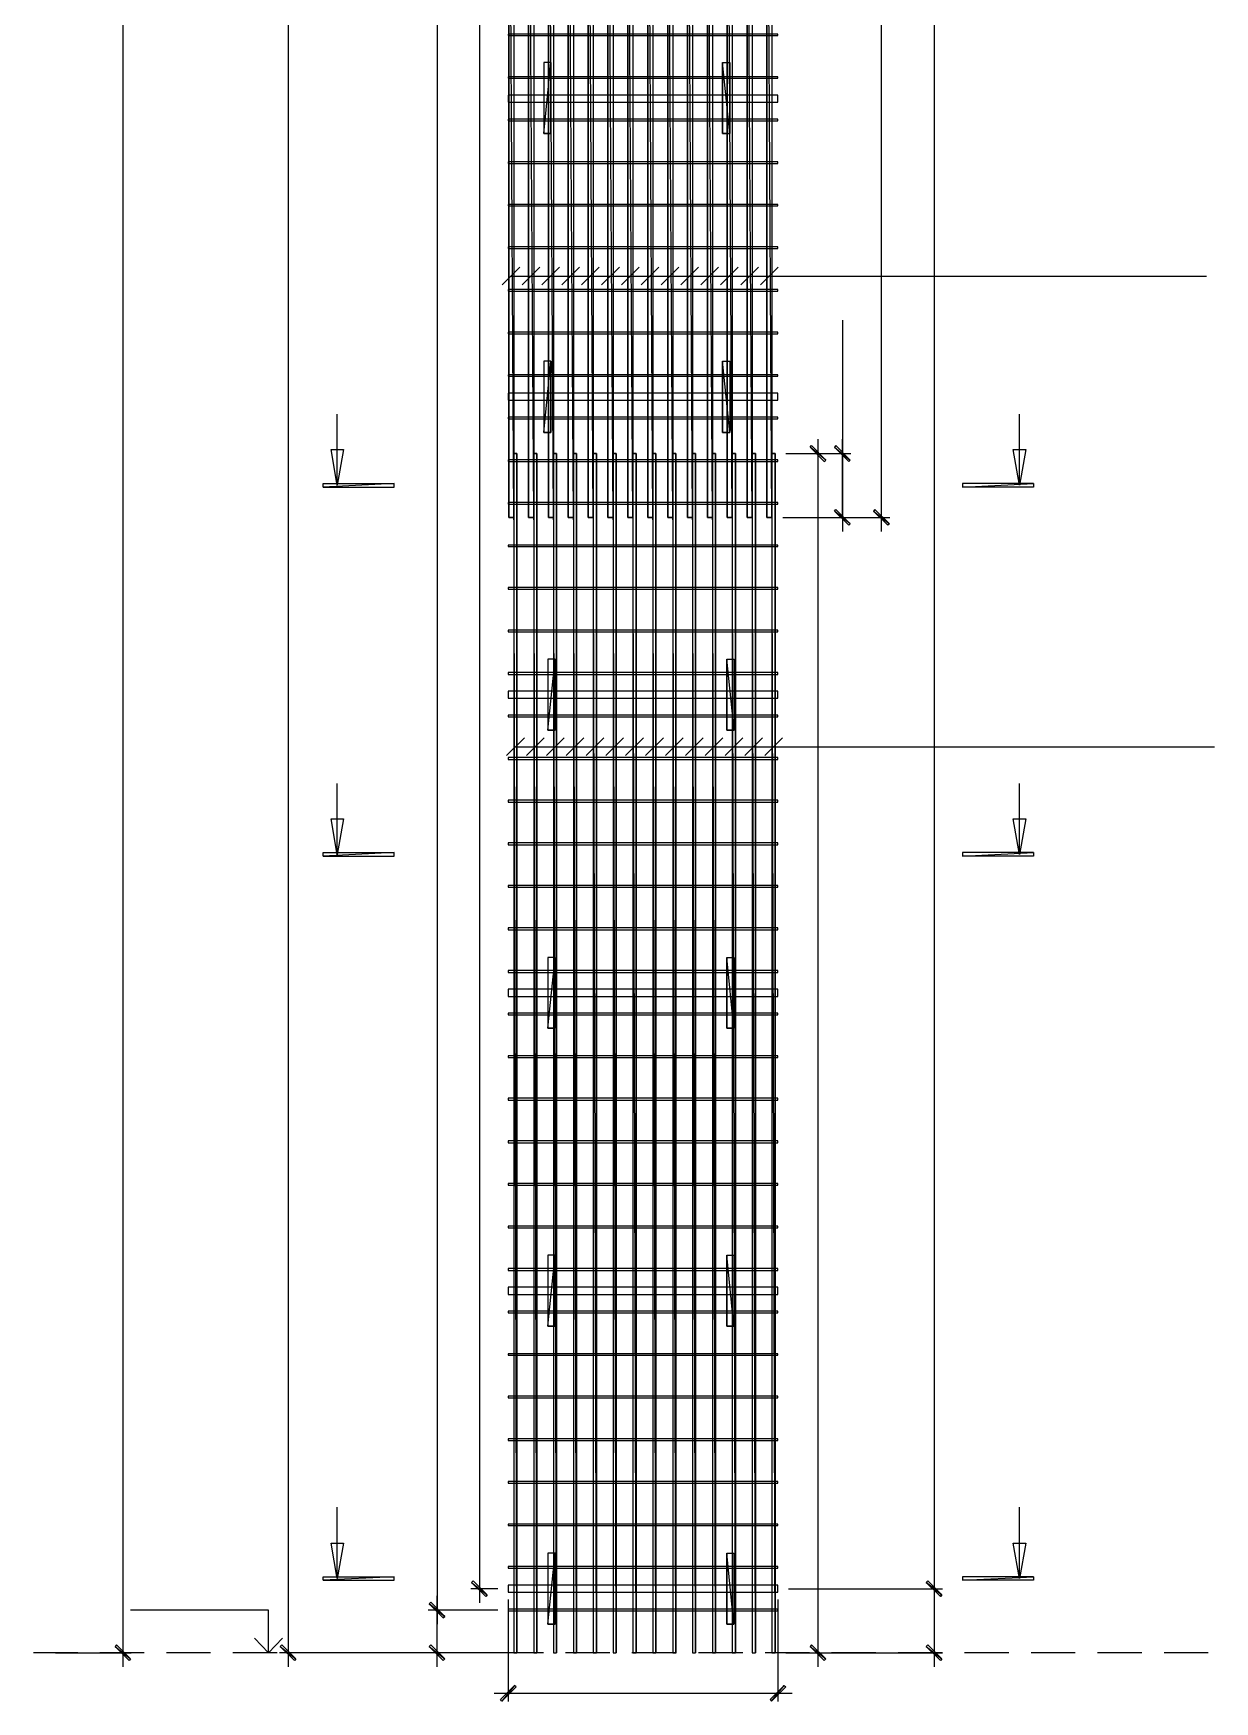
# Model space of a CAD drawing. Extents: x -1 to 315, y 0 to 224.
# Drawn here: x 53.4 to 97.5, y 40.4 to 102.6 of the extents above; entities that cross this region are included whole.
import ezdxf

# ---------------------------------------------------------------- set-up
doc = ezdxf.new("R2010")
doc.units = 0
doc.header["$MEASUREMENT"] = 0
doc.layers.add('UNDERLAY', color=8, linetype='Continuous')

msp = doc.modelspace()

# ---------------------------------------------------------------- linework, layer by layer
at = {"layer": 'UNDERLAY'}
for p, q in [((62.907, 206.563), (62.907, 41.723)), ((68.463, 201.534), (68.463, 43.313)), ((70.042, 200.75), (70.042, 44.108)), ((87, 200.75), (87, 44.108)), ((85.028, 116.073), (85.028, 84.061)), ((71.33, 84.588), (71.139, 115.546)), ((71.139, 115.546), (71.139, 84.588)), ((71.33, 84.588), (71.139, 115.546)), ((71.139, 84.588), (71.139, 115.546)), ((71.33, 115.546), (71.33, 84.588)), ((71.33, 115.546), (71.33, 84.588)), ((72.069, 84.588), (71.878, 115.546)), ((71.878, 115.546), (71.878, 84.588)), ((72.069, 84.588), (71.878, 115.546)), ((71.878, 84.588), (71.878, 115.546)), ((72.069, 115.546), (72.069, 84.588)), ((72.069, 115.546), (72.069, 84.588)), ((72.808, 84.588), (72.618, 115.546)), ((72.618, 115.546), (72.618, 84.588)), ((72.808, 84.588), (72.618, 115.546)), ((72.618, 84.588), (72.618, 115.546)), ((72.808, 115.546), (72.808, 84.588)), ((72.808, 115.546), (72.808, 84.588)), ((73.547, 84.588), (73.357, 115.546)), ((73.357, 115.546), (73.357, 84.588)), ((73.547, 84.588), (73.357, 115.546)), ((73.357, 84.588), (73.357, 115.546)), ((73.547, 115.546), (73.547, 84.588)), ((73.547, 115.546), (73.547, 84.588)), ((74.287, 84.588), (74.096, 115.546)), ((74.096, 115.546), (74.096, 84.588)), ((74.287, 84.588), (74.096, 115.546)), ((74.096, 84.588), (74.096, 115.546)), ((74.287, 115.546), (74.287, 84.588)), ((74.287, 115.546), (74.287, 84.588)), ((75.026, 84.588), (74.836, 115.546)), ((74.836, 115.546), (74.836, 84.588)), ((75.026, 84.588), (74.836, 115.546)), ((74.836, 84.588), (74.836, 115.546)), ((75.026, 115.546), (75.026, 84.588)), ((75.026, 115.546), (75.026, 84.588)), ((75.765, 84.588), (75.575, 115.546)), ((75.575, 115.546), (75.575, 84.588)), ((75.765, 84.588), (75.575, 115.546)), ((75.575, 84.588), (75.575, 115.546)), ((75.765, 115.546), (75.765, 84.588)), ((75.765, 115.546), (75.765, 84.588)), ((76.516, 84.588), (76.325, 115.546)), ((76.325, 115.546), (76.325, 84.588)), ((76.516, 84.588), (76.325, 115.546)), ((76.325, 84.588), (76.325, 115.546)), ((76.516, 115.546), (76.516, 84.588)), ((76.516, 115.546), (76.516, 84.588)), ((77.255, 84.588), (77.065, 115.546)), ((77.065, 115.546), (77.065, 84.588)), ((77.255, 84.588), (77.065, 115.546)), ((77.065, 84.588), (77.065, 115.546)), ((77.255, 115.546), (77.255, 84.588)), ((77.255, 115.546), (77.255, 84.588)), ((77.994, 84.588), (77.804, 115.546)), ((77.804, 115.546), (77.804, 84.588)), ((77.994, 84.588), (77.804, 115.546)), ((77.804, 84.588), (77.804, 115.546)), ((77.994, 115.546), (77.994, 84.588)), ((77.994, 115.546), (77.994, 84.588)), ((78.733, 84.588), (78.543, 115.546)), ((78.543, 115.546), (78.543, 84.588)), ((78.733, 84.588), (78.543, 115.546)), ((78.543, 84.588), (78.543, 115.546)), ((78.733, 115.546), (78.733, 84.588)), ((78.733, 115.546), (78.733, 84.588)), ((79.473, 84.588), (79.282, 115.546)), ((79.282, 115.546), (79.282, 84.588)), ((79.473, 84.588), (79.282, 115.546)), ((79.282, 84.588), (79.282, 115.546)), ((79.473, 115.546), (79.473, 84.588)), ((79.473, 115.546), (79.473, 84.588)), ((80.212, 84.588), (80.022, 115.546)), ((80.022, 115.546), (80.022, 84.588)), ((80.212, 84.588), (80.022, 115.546)), ((80.022, 84.588), (80.022, 115.546)), ((80.212, 115.546), (80.212, 84.588)), ((80.212, 115.546), (80.212, 84.588)), ((80.951, 84.588), (80.761, 115.546)), ((80.761, 115.546), (80.761, 84.588)), ((80.951, 84.588), (80.761, 115.546)), ((80.761, 84.588), (80.761, 115.546)), ((80.951, 115.546), (80.951, 84.588)), ((80.951, 115.546), (80.951, 84.588)), ((56.746, 104.166), (56.746, 41.723)), ((71.117, 102.61), (71.117, 102.554)), ((81.175, 102.61), (71.117, 102.61)), ((71.117, 102.554), (81.175, 102.554)), ((81.175, 102.554), (81.175, 102.61)), ((72.707, 101.546), (72.45, 101.546)), ((72.45, 98.902), (72.707, 101.546)), ((72.45, 98.902), (72.707, 101.546)), ((72.707, 101.546), (72.45, 101.546)), ((72.45, 101.546), (72.45, 98.902)), ((72.707, 101.546), (72.45, 101.546)), ((72.45, 101.546), (72.45, 98.902)), ((72.707, 101.546), (72.707, 98.902)), ((72.707, 98.902), (72.707, 101.546)), ((79.114, 101.546), (79.383, 101.546)), ((79.383, 98.902), (79.114, 101.546)), ((79.114, 101.546), (79.114, 98.902)), ((79.383, 98.902), (79.114, 101.546)), ((79.114, 101.546), (79.383, 101.546)), ((79.114, 98.902), (79.114, 101.546)), ((79.114, 101.546), (79.383, 101.546)), ((79.383, 101.546), (79.383, 98.902)), ((79.383, 101.546), (79.383, 98.902)), ((71.117, 101.019), (71.117, 100.963)), ((81.175, 101.019), (71.117, 101.019)), ((71.117, 100.963), (81.175, 100.963)), ((81.175, 100.963), (81.175, 101.019)), ((81.175, 100.336), (71.117, 100.336)), ((71.117, 100.336), (71.117, 100.067)), ((81.175, 100.067), (81.175, 100.336)), ((71.117, 100.067), (81.175, 100.067)), ((71.117, 99.44), (71.117, 99.373)), ((81.175, 99.44), (71.117, 99.44)), ((71.117, 99.373), (81.175, 99.373)), ((81.175, 99.373), (81.175, 99.44)), ((72.707, 98.902), (72.45, 98.902)), ((72.45, 98.902), (72.707, 98.902)), ((79.114, 98.902), (79.383, 98.902)), ((79.383, 98.902), (79.114, 98.902)), ((71.117, 97.849), (71.117, 97.782)), ((81.175, 97.849), (71.117, 97.849)), ((71.117, 97.782), (81.175, 97.782)), ((81.175, 97.782), (81.175, 97.849)), ((71.117, 96.259), (71.117, 96.203)), ((81.175, 96.259), (71.117, 96.259)), ((71.117, 96.203), (81.175, 96.203)), ((81.175, 96.203), (81.175, 96.259)), ((71.117, 94.68), (71.117, 94.612)), ((81.175, 94.68), (71.117, 94.68)), ((71.117, 94.612), (81.175, 94.612)), ((81.175, 94.612), (81.175, 94.68)), ((71.554, 93.918), (70.893, 93.257)), ((71.218, 93.582), (82.732, 93.582)), ((72.293, 93.918), (71.632, 93.257)), ((71.968, 93.582), (82.407, 93.582)), ((73.032, 93.918), (72.371, 93.257)), ((72.707, 93.582), (82.407, 93.582)), ((73.771, 93.918), (73.111, 93.257)), ((73.447, 93.582), (82.407, 93.582)), ((74.511, 93.918), (73.85, 93.257)), ((74.186, 93.582), (82.407, 93.582)), ((75.261, 93.918), (74.6, 93.257)), ((74.925, 93.582), (82.407, 93.582)), ((76, 93.918), (75.34, 93.257)), ((75.664, 93.582), (82.407, 93.582)), ((76.74, 93.918), (76.079, 93.257)), ((76.404, 93.582), (82.407, 93.582)), ((77.479, 93.918), (76.818, 93.257)), ((77.154, 93.582), (82.407, 93.582)), ((78.218, 93.918), (77.557, 93.257)), ((77.893, 93.582), (97.159, 93.582)), ((78.958, 93.918), (78.297, 93.257)), ((78.633, 93.582), (82.407, 93.582)), ((79.697, 93.918), (79.036, 93.257)), ((79.372, 93.582), (82.407, 93.582)), ((80.447, 93.918), (79.786, 93.257)), ((80.111, 93.582), (82.407, 93.582)), ((81.187, 93.918), (80.525, 93.257)), ((80.85, 93.582), (82.407, 93.582)), ((71.117, 93.089), (71.117, 93.022)), ((81.175, 93.089), (71.117, 93.089)), ((71.117, 93.022), (81.175, 93.022)), ((81.175, 93.022), (81.175, 93.089)), ((71.117, 91.499), (71.117, 91.431)), ((81.175, 91.499), (71.117, 91.499)), ((81.175, 91.431), (81.175, 91.499)), ((83.583, 91.946), (83.583, 86.973)), ((71.117, 91.431), (81.175, 91.431)), ((72.707, 90.412), (72.45, 90.412)), ((72.45, 87.757), (72.707, 90.412)), ((72.45, 87.757), (72.707, 90.412)), ((72.707, 90.412), (72.45, 90.412)), ((72.45, 90.412), (72.45, 87.757)), ((72.707, 90.412), (72.45, 90.412)), ((72.45, 90.412), (72.45, 87.757)), ((72.707, 90.412), (72.707, 87.757)), ((72.707, 87.757), (72.707, 90.412)), ((79.114, 90.412), (79.383, 90.412)), ((79.383, 87.757), (79.114, 90.412)), ((79.114, 90.412), (79.114, 87.757)), ((79.383, 87.757), (79.114, 90.412)), ((79.114, 90.412), (79.383, 90.412)), ((79.114, 87.757), (79.114, 90.412)), ((79.114, 90.412), (79.383, 90.412)), ((79.383, 90.412), (79.383, 87.757)), ((79.383, 90.412), (79.383, 87.757)), ((71.117, 89.908), (71.117, 89.852)), ((81.175, 89.908), (71.117, 89.908)), ((71.117, 89.852), (81.175, 89.852)), ((81.175, 89.852), (81.175, 89.908)), ((81.175, 89.214), (71.117, 89.214)), ((71.117, 89.214), (71.117, 88.956)), ((81.175, 88.956), (81.175, 89.214)), ((64.744, 85.786), (64.744, 88.441)), ((71.117, 88.956), (81.175, 88.956)), ((90.181, 85.786), (90.181, 88.441)), ((71.117, 88.329), (71.117, 88.261)), ((81.175, 88.329), (71.117, 88.329)), ((71.117, 88.261), (81.175, 88.261)), ((72.707, 87.757), (72.45, 87.757)), ((72.45, 87.757), (72.707, 87.757)), ((79.114, 87.757), (79.383, 87.757)), ((79.383, 87.757), (79.114, 87.757)), ((81.175, 88.261), (81.175, 88.329)), ((64.509, 87.119), (64.979, 87.119)), ((64.744, 85.786), (64.509, 87.119)), ((64.979, 87.119), (64.744, 85.786)), ((82.374, 87.209), (82.43, 87.265)), ((82.956, 86.727), (82.374, 87.209)), ((82.374, 87.209), (82.9, 86.671)), ((82.956, 86.727), (82.374, 87.209)), ((82.43, 87.265), (82.956, 86.727)), ((82.665, 87.5), (82.665, 41.723)), ((83.337, 87.265), (83.281, 87.209)), ((83.281, 87.209), (83.875, 86.727)), ((83.281, 87.209), (83.875, 86.727)), ((83.819, 86.671), (83.281, 87.209)), ((83.875, 86.727), (83.337, 87.265)), ((83.583, 86.973), (83.583, 87.5)), ((89.945, 87.119), (90.416, 87.119)), ((90.181, 85.786), (89.945, 87.119)), ((90.416, 87.119), (90.181, 85.786)), ((71.117, 86.738), (71.117, 86.671)), ((81.175, 86.738), (71.117, 86.738)), ((71.117, 86.671), (81.175, 86.671)), ((71.33, 86.973), (71.442, 86.973)), ((71.442, 42.249), (71.33, 86.973)), ((71.33, 86.973), (71.33, 42.249)), ((71.442, 42.249), (71.33, 86.973)), ((71.33, 86.973), (71.442, 86.973)), ((71.442, 86.973), (71.33, 86.973)), ((71.33, 86.973), (71.33, 42.249)), ((71.442, 86.973), (71.442, 42.249)), ((71.442, 42.249), (71.442, 86.973)), ((72.069, 86.973), (72.181, 86.973)), ((72.181, 42.249), (72.069, 86.973)), ((72.069, 86.973), (72.069, 42.249)), ((72.181, 42.249), (72.069, 86.973)), ((72.069, 86.973), (72.181, 86.973)), ((72.181, 86.973), (72.069, 86.973)), ((72.069, 86.973), (72.069, 42.249)), ((72.181, 86.973), (72.181, 42.249)), ((72.181, 42.249), (72.181, 86.973)), ((72.808, 86.973), (72.92, 86.973)), ((72.92, 42.249), (72.808, 86.973)), ((72.808, 86.973), (72.808, 42.249)), ((72.92, 42.249), (72.808, 86.973)), ((72.808, 86.973), (72.92, 86.973)), ((72.92, 86.973), (72.808, 86.973)), ((72.808, 86.973), (72.808, 42.249)), ((72.92, 86.973), (72.92, 42.249)), ((72.92, 42.249), (72.92, 86.973)), ((73.547, 86.973), (73.66, 86.973)), ((73.66, 42.249), (73.547, 86.973)), ((73.547, 86.973), (73.547, 42.249)), ((73.66, 42.249), (73.547, 86.973)), ((73.547, 86.973), (73.66, 86.973)), ((73.66, 86.973), (73.547, 86.973)), ((73.547, 86.973), (73.547, 42.249)), ((73.66, 86.973), (73.66, 42.249)), ((73.66, 42.249), (73.66, 86.973)), ((74.287, 86.973), (74.41, 86.973)), ((74.41, 42.249), (74.287, 86.973)), ((74.287, 86.973), (74.287, 42.249)), ((74.41, 42.249), (74.287, 86.973)), ((74.287, 86.973), (74.41, 86.973)), ((74.41, 86.973), (74.287, 86.973)), ((74.287, 86.973), (74.287, 42.249)), ((74.41, 86.973), (74.41, 42.249)), ((74.41, 42.249), (74.41, 86.973)), ((75.026, 86.973), (75.149, 86.973)), ((75.149, 42.249), (75.026, 86.973)), ((75.026, 86.973), (75.026, 42.249)), ((75.149, 42.249), (75.026, 86.973)), ((75.026, 86.973), (75.149, 86.973)), ((75.149, 86.973), (75.026, 86.973)), ((75.026, 86.973), (75.026, 42.249)), ((75.149, 86.973), (75.149, 42.249)), ((75.149, 42.249), (75.149, 86.973)), ((75.765, 86.973), (75.888, 86.973)), ((75.888, 42.249), (75.765, 86.973)), ((75.765, 86.973), (75.765, 42.249)), ((75.888, 42.249), (75.765, 86.973)), ((75.765, 86.973), (75.888, 86.973)), ((75.888, 86.973), (75.765, 86.973)), ((75.765, 86.973), (75.765, 42.249)), ((75.888, 86.973), (75.888, 42.249)), ((75.888, 42.249), (75.888, 86.973)), ((76.516, 86.973), (76.628, 86.973)), ((76.628, 42.249), (76.516, 86.973)), ((76.516, 86.973), (76.516, 42.249)), ((76.628, 42.249), (76.516, 86.973)), ((76.516, 86.973), (76.628, 86.973)), ((76.628, 86.973), (76.516, 86.973)), ((76.516, 86.973), (76.516, 42.249)), ((76.628, 86.973), (76.628, 42.249)), ((76.628, 42.249), (76.628, 86.973)), ((77.255, 86.973), (77.367, 86.973)), ((77.367, 42.249), (77.255, 86.973)), ((77.255, 86.973), (77.255, 42.249)), ((77.367, 42.249), (77.255, 86.973)), ((77.255, 86.973), (77.367, 86.973)), ((77.367, 86.973), (77.255, 86.973)), ((77.255, 86.973), (77.255, 42.249)), ((77.367, 86.973), (77.367, 42.249)), ((77.367, 42.249), (77.367, 86.973)), ((77.994, 86.973), (78.106, 86.973)), ((78.106, 42.249), (77.994, 86.973)), ((77.994, 86.973), (77.994, 42.249)), ((78.106, 42.249), (77.994, 86.973)), ((77.994, 86.973), (78.106, 86.973)), ((78.106, 86.973), (77.994, 86.973)), ((77.994, 86.973), (77.994, 42.249)), ((78.106, 86.973), (78.106, 42.249)), ((78.106, 42.249), (78.106, 86.973)), ((78.733, 86.973), (78.845, 86.973)), ((78.845, 42.249), (78.733, 86.973)), ((78.733, 86.973), (78.733, 42.249)), ((78.845, 42.249), (78.733, 86.973)), ((78.733, 86.973), (78.845, 86.973)), ((78.845, 86.973), (78.733, 86.973)), ((78.733, 86.973), (78.733, 42.249)), ((78.845, 86.973), (78.845, 42.249)), ((78.845, 42.249), (78.845, 86.973)), ((79.473, 86.973), (79.596, 86.973)), ((79.596, 42.249), (79.473, 86.973)), ((79.473, 86.973), (79.473, 42.249)), ((79.596, 42.249), (79.473, 86.973)), ((79.473, 86.973), (79.596, 86.973)), ((79.596, 86.973), (79.473, 86.973)), ((79.473, 86.973), (79.473, 42.249)), ((79.596, 86.973), (79.596, 42.249)), ((79.596, 42.249), (79.596, 86.973)), ((80.212, 86.973), (80.335, 86.973)), ((80.335, 42.249), (80.212, 86.973)), ((80.212, 86.973), (80.212, 42.249)), ((80.335, 42.249), (80.212, 86.973)), ((80.212, 86.973), (80.335, 86.973)), ((80.335, 86.973), (80.212, 86.973)), ((80.212, 86.973), (80.212, 42.249)), ((80.335, 86.973), (80.335, 42.249)), ((80.335, 42.249), (80.335, 86.973)), ((80.951, 86.973), (81.075, 86.973)), ((81.075, 42.249), (80.951, 86.973)), ((80.951, 86.973), (80.951, 42.249)), ((81.075, 42.249), (80.951, 86.973)), ((80.951, 86.973), (81.075, 86.973)), ((81.075, 86.973), (80.951, 86.973)), ((80.951, 86.973), (80.951, 42.249)), ((81.075, 86.973), (81.075, 42.249)), ((81.075, 42.249), (81.075, 86.973)), ((81.175, 86.671), (81.175, 86.738)), ((81.467, 86.973), (82.979, 86.973)), ((81.467, 86.973), (83.897, 86.973)), ((82.9, 86.671), (82.956, 86.727)), ((83.583, 86.973), (83.583, 84.588)), ((83.583, 84.588), (83.583, 86.973)), ((83.875, 86.727), (83.819, 86.671)), ((66.861, 85.853), (64.218, 85.719)), ((66.861, 85.853), (64.218, 85.719)), ((64.218, 85.719), (64.218, 85.853)), ((64.218, 85.853), (66.861, 85.853)), ((64.218, 85.719), (66.861, 85.719)), ((66.861, 85.719), (66.861, 85.853)), ((88.064, 85.853), (88.064, 85.719)), ((88.064, 85.719), (90.707, 85.853)), ((90.707, 85.853), (88.064, 85.853)), ((88.064, 85.719), (90.707, 85.853)), ((90.707, 85.719), (88.064, 85.719)), ((90.707, 85.853), (90.707, 85.719)), ((71.117, 85.148), (71.117, 85.08)), ((81.175, 85.148), (71.117, 85.148)), ((71.117, 85.08), (81.175, 85.08)), ((81.175, 85.08), (81.175, 85.148)), ((83.281, 84.823), (83.337, 84.879)), ((83.875, 84.352), (83.281, 84.823)), ((83.281, 84.823), (83.819, 84.297)), ((83.875, 84.352), (83.281, 84.823)), ((83.337, 84.879), (83.875, 84.352)), ((84.793, 84.879), (84.737, 84.823)), ((84.737, 84.823), (85.331, 84.352)), ((84.737, 84.823), (85.331, 84.352)), ((85.275, 84.297), (84.737, 84.823)), ((85.331, 84.352), (84.793, 84.879)), ((71.139, 84.588), (71.33, 84.588)), ((71.33, 84.588), (71.139, 84.588)), ((71.878, 84.588), (72.069, 84.588)), ((72.069, 84.588), (71.878, 84.588)), ((72.618, 84.588), (72.808, 84.588)), ((72.808, 84.588), (72.618, 84.588)), ((73.357, 84.588), (73.547, 84.588)), ((73.547, 84.588), (73.357, 84.588)), ((74.096, 84.588), (74.287, 84.588)), ((74.287, 84.588), (74.096, 84.588)), ((74.836, 84.588), (75.026, 84.588)), ((75.026, 84.588), (74.836, 84.588)), ((75.575, 84.588), (75.765, 84.588)), ((75.765, 84.588), (75.575, 84.588)), ((76.325, 84.588), (76.516, 84.588)), ((76.516, 84.588), (76.325, 84.588)), ((77.065, 84.588), (77.255, 84.588)), ((77.255, 84.588), (77.065, 84.588)), ((77.804, 84.588), (77.994, 84.588)), ((77.994, 84.588), (77.804, 84.588)), ((78.543, 84.588), (78.733, 84.588)), ((78.733, 84.588), (78.543, 84.588)), ((79.282, 84.588), (79.473, 84.588)), ((79.473, 84.588), (79.282, 84.588)), ((80.022, 84.588), (80.212, 84.588)), ((80.212, 84.588), (80.022, 84.588)), ((80.761, 84.588), (80.951, 84.588)), ((80.951, 84.588), (80.761, 84.588)), ((81.354, 84.588), (85.353, 84.588)), ((81.354, 84.588), (83.897, 84.588)), ((83.583, 84.588), (83.583, 84.061)), ((83.819, 84.297), (83.875, 84.352)), ((85.331, 84.352), (85.275, 84.297)), ((71.117, 83.557), (71.117, 83.501)), ((81.175, 83.557), (71.117, 83.557)), ((71.117, 83.501), (81.175, 83.501)), ((81.175, 83.501), (81.175, 83.557)), ((71.117, 81.978), (71.117, 81.91)), ((81.175, 81.978), (71.117, 81.978)), ((71.117, 81.91), (81.175, 81.91)), ((81.175, 81.91), (81.175, 81.978)), ((71.117, 80.387), (71.117, 80.32)), ((81.175, 80.387), (71.117, 80.387)), ((71.117, 80.32), (81.175, 80.32)), ((81.175, 80.32), (81.175, 80.387)), ((72.864, 79.301), (72.596, 79.301)), ((72.596, 76.646), (72.864, 79.301)), ((72.596, 76.646), (72.864, 79.301)), ((72.864, 79.301), (72.596, 79.301)), ((72.596, 79.301), (72.596, 76.646)), ((72.864, 79.301), (72.596, 79.301)), ((72.596, 79.301), (72.596, 76.646)), ((72.864, 79.301), (72.864, 76.646)), ((72.864, 76.646), (72.864, 79.301)), ((79.271, 79.301), (79.54, 79.301)), ((79.54, 76.646), (79.271, 79.301)), ((79.271, 79.301), (79.271, 76.646)), ((79.54, 76.646), (79.271, 79.301)), ((79.271, 79.301), (79.54, 79.301)), ((79.271, 76.646), (79.271, 79.301)), ((79.271, 79.301), (79.54, 79.301)), ((79.54, 79.301), (79.54, 76.646)), ((79.54, 79.301), (79.54, 76.646)), ((71.117, 78.797), (71.117, 78.73)), ((81.175, 78.797), (71.117, 78.797)), ((71.117, 78.73), (81.175, 78.73)), ((81.175, 78.73), (81.175, 78.797)), ((81.175, 78.103), (71.117, 78.103)), ((71.117, 78.103), (71.117, 77.845)), ((71.117, 77.845), (81.175, 77.845)), ((81.175, 77.845), (81.175, 78.103)), ((71.117, 77.206), (71.117, 77.15)), ((81.175, 77.206), (71.117, 77.206)), ((71.117, 77.15), (81.175, 77.15)), ((81.175, 77.15), (81.175, 77.206)), ((72.864, 76.646), (72.596, 76.646)), ((72.596, 76.646), (72.864, 76.646)), ((79.271, 76.646), (79.54, 76.646)), ((79.54, 76.646), (79.271, 76.646)), ((71.722, 76.367), (71.05, 75.705)), ((71.386, 76.03), (82.743, 76.03)), ((72.461, 76.367), (71.8, 75.705)), ((72.125, 76.03), (82.575, 76.03)), ((73.2, 76.367), (72.54, 75.705)), ((72.864, 76.03), (82.575, 76.03)), ((73.94, 76.367), (73.279, 75.705)), ((73.604, 76.03), (82.575, 76.03)), ((74.679, 76.367), (74.018, 75.705)), ((74.354, 76.03), (82.575, 76.03)), ((75.418, 76.367), (74.757, 75.705)), ((75.093, 76.03), (82.575, 76.03)), ((76.157, 76.367), (75.497, 75.705)), ((75.833, 76.03), (82.575, 76.03)), ((76.908, 76.367), (76.236, 75.705)), ((76.572, 76.03), (82.575, 76.03)), ((77.647, 76.367), (76.986, 75.705)), ((77.311, 76.03), (82.575, 76.03)), ((78.386, 76.367), (77.725, 75.705)), ((78.05, 76.03), (97.461, 76.03)), ((79.125, 76.367), (78.465, 75.705)), ((78.79, 76.03), (82.575, 76.03)), ((79.865, 76.367), (79.204, 75.705)), ((79.54, 76.03), (82.575, 76.03)), ((80.604, 76.367), (79.943, 75.705)), ((80.279, 76.03), (82.575, 76.03)), ((81.343, 76.367), (80.682, 75.705)), ((81.019, 76.03), (82.575, 76.03)), ((71.117, 75.627), (71.117, 75.56)), ((81.175, 75.627), (71.117, 75.627)), ((71.117, 75.56), (81.175, 75.56)), ((81.175, 75.56), (81.175, 75.627)), ((64.744, 72.021), (64.744, 74.664)), ((90.181, 72.021), (90.181, 74.664)), ((71.117, 74.036), (71.117, 73.969)), ((81.175, 74.036), (71.117, 74.036)), ((81.175, 73.969), (81.175, 74.036)), ((71.117, 73.969), (81.175, 73.969)), ((64.509, 73.342), (64.979, 73.342)), ((64.744, 72.021), (64.509, 73.342)), ((64.979, 73.342), (64.744, 72.021)), ((89.945, 73.342), (90.416, 73.342)), ((90.181, 72.021), (89.945, 73.342)), ((90.416, 73.342), (90.181, 72.021)), ((71.117, 72.446), (71.117, 72.379)), ((81.175, 72.446), (71.117, 72.446)), ((71.117, 72.379), (81.175, 72.379)), ((81.175, 72.379), (81.175, 72.446)), ((66.861, 72.088), (64.218, 71.953)), ((66.861, 72.088), (64.218, 71.953)), ((64.218, 71.953), (64.218, 72.088)), ((64.218, 72.088), (66.861, 72.088)), ((64.218, 71.953), (66.861, 71.953)), ((66.861, 71.953), (66.861, 72.088)), ((88.064, 72.088), (88.064, 71.953)), ((88.064, 71.953), (90.707, 72.088)), ((90.707, 72.088), (88.064, 72.088)), ((88.064, 71.953), (90.707, 72.088)), ((90.707, 71.953), (88.064, 71.953)), ((90.707, 72.088), (90.707, 71.953)), ((71.117, 70.856), (71.117, 70.8)), ((81.175, 70.856), (71.117, 70.856)), ((71.117, 70.8), (81.175, 70.8)), ((81.175, 70.8), (81.175, 70.856)), ((71.117, 69.276), (71.117, 69.209)), ((81.175, 69.276), (71.117, 69.276)), ((71.117, 69.209), (81.175, 69.209)), ((81.175, 69.209), (81.175, 69.276)), ((72.864, 68.179), (72.596, 68.179)), ((72.596, 65.536), (72.864, 68.179)), ((72.596, 65.536), (72.864, 68.179)), ((72.864, 68.179), (72.596, 68.179)), ((72.596, 68.179), (72.596, 65.536)), ((72.864, 68.179), (72.596, 68.179)), ((72.596, 68.179), (72.596, 65.536)), ((72.864, 68.179), (72.864, 65.536)), ((72.864, 65.536), (72.864, 68.179)), ((79.271, 68.179), (79.529, 68.179)), ((79.529, 65.536), (79.271, 68.179)), ((79.271, 68.179), (79.271, 65.536)), ((79.529, 65.536), (79.271, 68.179)), ((79.271, 68.179), (79.529, 68.179)), ((79.271, 65.536), (79.271, 68.179)), ((79.271, 68.179), (79.529, 68.179)), ((79.529, 68.179), (79.529, 65.536)), ((79.529, 68.179), (79.529, 65.536)), ((71.117, 67.686), (71.117, 67.619)), ((81.175, 67.686), (71.117, 67.686)), ((71.117, 67.619), (81.175, 67.619)), ((81.175, 67.619), (81.175, 67.686)), ((81.175, 66.991), (71.117, 66.991)), ((71.117, 66.991), (71.117, 66.723)), ((71.117, 66.723), (81.175, 66.723)), ((81.175, 66.723), (81.175, 66.991)), ((71.117, 66.095), (71.117, 66.039)), ((81.175, 66.095), (71.117, 66.095)), ((71.117, 66.039), (81.175, 66.039)), ((81.175, 66.039), (81.175, 66.095)), ((72.864, 65.536), (72.596, 65.536)), ((72.596, 65.536), (72.864, 65.536)), ((79.271, 65.536), (79.529, 65.536)), ((79.529, 65.536), (79.271, 65.536)), ((71.117, 64.505), (71.117, 64.449)), ((81.175, 64.505), (71.117, 64.505)), ((71.117, 64.449), (81.175, 64.449)), ((81.175, 64.449), (81.175, 64.505)), ((71.117, 62.926), (71.117, 62.858)), ((81.175, 62.926), (71.117, 62.926)), ((71.117, 62.858), (81.175, 62.858)), ((81.175, 62.858), (81.175, 62.926)), ((71.117, 61.335), (71.117, 61.268)), ((81.175, 61.335), (71.117, 61.335)), ((71.117, 61.268), (81.175, 61.268)), ((81.175, 61.268), (81.175, 61.335)), ((71.117, 59.744), (71.117, 59.689)), ((81.175, 59.744), (71.117, 59.744)), ((81.175, 59.689), (81.175, 59.744)), ((71.117, 59.689), (81.175, 59.689)), ((71.117, 58.154), (71.117, 58.098)), ((81.175, 58.154), (71.117, 58.154)), ((71.117, 58.098), (81.175, 58.098)), ((81.175, 58.098), (81.175, 58.154)), ((72.864, 57.067), (72.596, 57.067)), ((72.596, 54.424), (72.864, 57.067)), ((72.596, 54.424), (72.864, 57.067)), ((72.864, 57.067), (72.596, 57.067)), ((72.596, 57.067), (72.596, 54.424)), ((72.864, 57.067), (72.596, 57.067)), ((72.596, 57.067), (72.596, 54.424)), ((72.864, 57.067), (72.864, 54.424)), ((72.864, 54.424), (72.864, 57.067)), ((79.271, 57.067), (79.529, 57.067)), ((79.529, 54.424), (79.271, 57.067)), ((79.271, 57.067), (79.271, 54.424)), ((79.529, 54.424), (79.271, 57.067)), ((79.271, 57.067), (79.529, 57.067)), ((79.271, 54.424), (79.271, 57.067)), ((79.271, 57.067), (79.529, 57.067)), ((79.529, 57.067), (79.529, 54.424)), ((79.529, 57.067), (79.529, 54.424)), ((71.117, 56.575), (71.117, 56.507)), ((81.175, 56.575), (71.117, 56.575)), ((71.117, 56.507), (81.175, 56.507)), ((81.175, 56.507), (81.175, 56.575)), ((81.175, 55.88), (71.117, 55.88)), ((71.117, 55.88), (71.117, 55.612)), ((71.117, 55.612), (81.175, 55.612)), ((81.175, 55.612), (81.175, 55.88)), ((71.117, 54.984), (71.117, 54.917)), ((81.175, 54.984), (71.117, 54.984)), ((71.117, 54.917), (81.175, 54.917)), ((81.175, 54.917), (81.175, 54.984)), ((72.864, 54.424), (72.596, 54.424)), ((72.596, 54.424), (72.864, 54.424)), ((79.271, 54.424), (79.529, 54.424)), ((79.529, 54.424), (79.271, 54.424)), ((71.117, 53.394), (71.117, 53.338)), ((81.175, 53.394), (71.117, 53.394)), ((71.117, 53.338), (81.175, 53.338)), ((81.175, 53.338), (81.175, 53.394)), ((71.117, 51.815), (71.117, 51.747)), ((81.175, 51.815), (71.117, 51.815)), ((71.117, 51.747), (81.175, 51.747)), ((81.175, 51.747), (81.175, 51.815)), ((71.117, 50.224), (71.117, 50.157)), ((81.175, 50.224), (71.117, 50.224)), ((71.117, 50.157), (81.175, 50.157)), ((81.175, 50.157), (81.175, 50.224)), ((71.117, 48.633), (71.117, 48.566)), ((81.175, 48.633), (71.117, 48.633)), ((71.117, 48.566), (81.175, 48.566)), ((81.175, 48.566), (81.175, 48.633)), ((64.744, 45.016), (64.744, 47.67)), ((90.181, 45.016), (90.181, 47.67)), ((71.117, 47.043), (71.117, 46.987)), ((81.175, 47.043), (71.117, 47.043)), ((71.117, 46.987), (81.175, 46.987)), ((81.175, 46.987), (81.175, 47.043)), ((64.509, 46.337), (64.979, 46.337)), ((64.744, 45.016), (64.509, 46.337)), ((64.979, 46.337), (64.744, 45.016)), ((89.945, 46.337), (90.416, 46.337)), ((90.181, 45.016), (89.945, 46.337)), ((90.416, 46.337), (90.181, 45.016)), ((71.117, 45.464), (71.117, 45.397)), ((81.175, 45.464), (71.117, 45.464)), ((72.864, 45.956), (72.596, 45.956)), ((72.596, 43.313), (72.864, 45.956)), ((72.596, 43.313), (72.864, 45.956)), ((72.864, 45.956), (72.596, 45.956)), ((72.596, 45.956), (72.596, 43.313)), ((72.864, 45.956), (72.596, 45.956)), ((72.596, 45.956), (72.596, 43.313)), ((72.864, 45.956), (72.864, 43.313)), ((72.864, 43.313), (72.864, 45.956)), ((79.271, 45.956), (79.529, 45.956)), ((79.529, 43.313), (79.271, 45.956)), ((79.271, 45.956), (79.271, 43.313)), ((79.529, 43.313), (79.271, 45.956)), ((79.271, 45.956), (79.529, 45.956)), ((79.271, 43.313), (79.271, 45.956)), ((79.271, 45.956), (79.529, 45.956)), ((79.529, 45.956), (79.529, 43.313)), ((79.529, 45.956), (79.529, 43.313)), ((81.175, 45.397), (81.175, 45.464)), ((66.861, 45.083), (64.218, 44.948)), ((66.861, 45.083), (64.218, 44.948)), ((64.218, 44.948), (64.218, 45.083)), ((64.218, 45.083), (66.861, 45.083)), ((64.218, 44.948), (66.861, 44.948)), ((66.861, 44.948), (66.861, 45.083)), ((69.806, 44.926), (69.751, 44.87)), ((69.751, 44.87), (70.333, 44.4)), ((69.751, 44.87), (70.333, 44.4)), ((70.277, 44.343), (69.751, 44.87)), ((70.333, 44.4), (69.806, 44.926)), ((71.117, 45.397), (81.175, 45.397)), ((86.764, 44.926), (86.709, 44.87)), ((86.709, 44.87), (86.764, 44.926)), ((86.709, 44.87), (87.291, 44.4)), ((86.709, 44.87), (87.291, 44.4)), ((87.235, 44.343), (86.709, 44.87)), ((87.291, 44.4), (86.709, 44.87)), ((86.709, 44.87), (87.235, 44.343)), ((87.291, 44.4), (86.709, 44.87)), ((87.291, 44.4), (86.764, 44.926)), ((86.764, 44.926), (87.291, 44.4)), ((87, 45.161), (87, 41.723)), ((88.064, 45.083), (88.064, 44.948)), ((88.064, 44.948), (90.707, 45.083)), ((90.707, 45.083), (88.064, 45.083)), ((88.064, 44.948), (90.707, 45.083)), ((90.707, 44.948), (88.064, 44.948)), ((90.707, 45.083), (90.707, 44.948)), ((68.463, 41.723), (68.463, 44.366)), ((70.725, 44.635), (69.728, 44.635)), ((70.333, 44.4), (70.277, 44.343)), ((81.175, 44.769), (71.117, 44.769)), ((71.117, 44.769), (71.117, 44.5)), ((71.117, 44.5), (81.175, 44.5)), ((71.117, 44.231), (71.117, 40.423)), ((81.175, 44.5), (81.175, 44.769)), ((81.175, 44.231), (81.175, 40.423)), ((81.567, 44.635), (87.313, 44.635)), ((81.567, 44.635), (87.313, 44.635)), ((87.291, 44.4), (87.235, 44.343)), ((87.235, 44.343), (87.291, 44.4)), ((62.179, 43.839), (57.037, 43.839)), ((62.179, 42.249), (62.179, 43.839)), ((70.725, 43.839), (68.138, 43.839)), ((70.725, 43.839), (68.138, 43.839)), ((68.227, 44.131), (68.171, 44.075)), ((68.171, 44.075), (68.227, 44.131)), ((68.171, 44.075), (68.754, 43.604)), ((68.171, 44.075), (68.754, 43.604)), ((68.697, 43.548), (68.171, 44.075)), ((68.754, 43.604), (68.171, 44.075)), ((68.171, 44.075), (68.697, 43.548)), ((68.754, 43.604), (68.171, 44.075)), ((68.754, 43.604), (68.227, 44.131)), ((68.227, 44.131), (68.754, 43.604)), ((68.754, 43.604), (68.697, 43.548)), ((68.697, 43.548), (68.754, 43.604)), ((71.117, 43.873), (71.117, 43.806)), ((81.175, 43.873), (71.117, 43.873)), ((71.117, 43.806), (81.175, 43.806)), ((81.175, 43.806), (81.175, 43.873)), ((72.864, 43.313), (72.596, 43.313)), ((72.596, 43.313), (72.864, 43.313)), ((79.271, 43.313), (79.529, 43.313)), ((79.529, 43.313), (79.271, 43.313)), ((56.511, 42.54), (56.455, 42.484)), ((56.455, 42.484), (57.037, 42.014)), ((56.455, 42.484), (57.037, 42.014)), ((56.982, 41.958), (56.455, 42.484)), ((57.037, 42.014), (56.511, 42.54)), ((62.179, 42.249), (61.653, 42.787)), ((62.705, 42.787), (62.179, 42.249)), ((62.672, 42.54), (62.616, 42.484)), ((62.616, 42.484), (63.198, 42.014)), ((62.616, 42.484), (63.198, 42.014)), ((63.142, 41.958), (62.616, 42.484)), ((63.198, 42.014), (62.672, 42.54)), ((68.227, 42.54), (68.171, 42.484)), ((68.171, 42.484), (68.754, 42.014)), ((68.171, 42.484), (68.754, 42.014)), ((68.697, 41.958), (68.171, 42.484)), ((68.754, 42.014), (68.227, 42.54)), ((82.43, 42.54), (82.374, 42.484)), ((82.374, 42.484), (82.956, 42.014)), ((82.374, 42.484), (82.956, 42.014)), ((82.9, 41.958), (82.374, 42.484)), ((82.956, 42.014), (82.43, 42.54)), ((86.764, 42.54), (86.709, 42.484)), ((86.709, 42.484), (87.291, 42.014)), ((86.709, 42.484), (87.291, 42.014)), ((87.235, 41.958), (86.709, 42.484)), ((87.291, 42.014), (86.764, 42.54)), ((55.066, 42.249), (53.409, 42.249)), ((54.237, 42.249), (57.06, 42.249)), ((57.542, 42.249), (55.884, 42.249)), ((57.037, 42.014), (56.982, 41.958)), ((60.017, 42.249), (58.371, 42.249)), ((62.504, 42.249), (60.846, 42.249)), ((70.926, 42.249), (62.582, 42.249)), ((63.198, 42.014), (63.142, 41.958)), ((64.979, 42.249), (63.332, 42.249)), ((67.466, 42.249), (65.808, 42.249)), ((70.926, 42.249), (68.138, 42.249)), ((69.941, 42.249), (68.294, 42.249)), ((68.754, 42.014), (68.697, 41.958)), ((72.427, 42.249), (70.77, 42.249)), ((71.33, 42.249), (71.442, 42.249)), ((71.33, 42.249), (71.442, 42.249)), ((72.069, 42.249), (72.181, 42.249)), ((72.069, 42.249), (72.181, 42.249)), ((72.808, 42.249), (72.92, 42.249)), ((72.808, 42.249), (72.92, 42.249)), ((74.903, 42.249), (73.256, 42.249)), ((73.547, 42.249), (73.66, 42.249)), ((73.547, 42.249), (73.66, 42.249)), ((74.287, 42.249), (74.41, 42.249)), ((74.287, 42.249), (74.41, 42.249)), ((75.026, 42.249), (75.149, 42.249)), ((75.026, 42.249), (75.149, 42.249)), ((77.39, 42.249), (75.732, 42.249)), ((75.765, 42.249), (75.888, 42.249)), ((75.765, 42.249), (75.888, 42.249)), ((76.516, 42.249), (76.628, 42.249)), ((76.516, 42.249), (76.628, 42.249)), ((77.255, 42.249), (77.367, 42.249)), ((77.255, 42.249), (77.367, 42.249)), ((77.994, 42.249), (78.106, 42.249)), ((77.994, 42.249), (78.106, 42.249)), ((79.865, 42.249), (78.218, 42.249)), ((78.733, 42.249), (78.845, 42.249)), ((78.733, 42.249), (78.845, 42.249)), ((79.473, 42.249), (79.596, 42.249)), ((79.473, 42.249), (79.596, 42.249)), ((80.212, 42.249), (80.335, 42.249)), ((80.212, 42.249), (80.335, 42.249)), ((82.351, 42.249), (80.694, 42.249)), ((80.951, 42.249), (81.075, 42.249)), ((80.951, 42.249), (81.075, 42.249)), ((81.467, 42.249), (87.313, 42.249)), ((81.467, 42.249), (82.979, 42.249)), ((82.956, 42.014), (82.9, 41.958)), ((84.827, 42.249), (83.169, 42.249)), ((87.313, 42.249), (85.656, 42.249)), ((87.291, 42.014), (87.235, 41.958)), ((89.789, 42.249), (88.131, 42.249)), ((92.264, 42.249), (90.617, 42.249)), ((94.75, 42.249), (93.093, 42.249)), ((97.226, 42.249), (95.579, 42.249)), ((70.591, 40.737), (81.702, 40.737)), ((70.826, 40.502), (71.352, 41.028)), ((70.882, 40.446), (70.826, 40.502)), ((71.352, 41.028), (70.882, 40.446)), ((71.352, 41.028), (70.882, 40.446)), ((70.882, 40.446), (71.408, 40.972)), ((71.408, 40.972), (71.352, 41.028)), ((81.411, 41.028), (80.884, 40.502)), ((80.884, 40.502), (80.94, 40.446)), ((80.94, 40.446), (81.411, 41.028)), ((80.94, 40.446), (81.411, 41.028)), ((81.467, 40.972), (80.94, 40.446)), ((81.411, 41.028), (81.467, 40.972))]:
    msp.add_line(p, q, dxfattribs=at)

doc.saveas('drawing.dxf')
